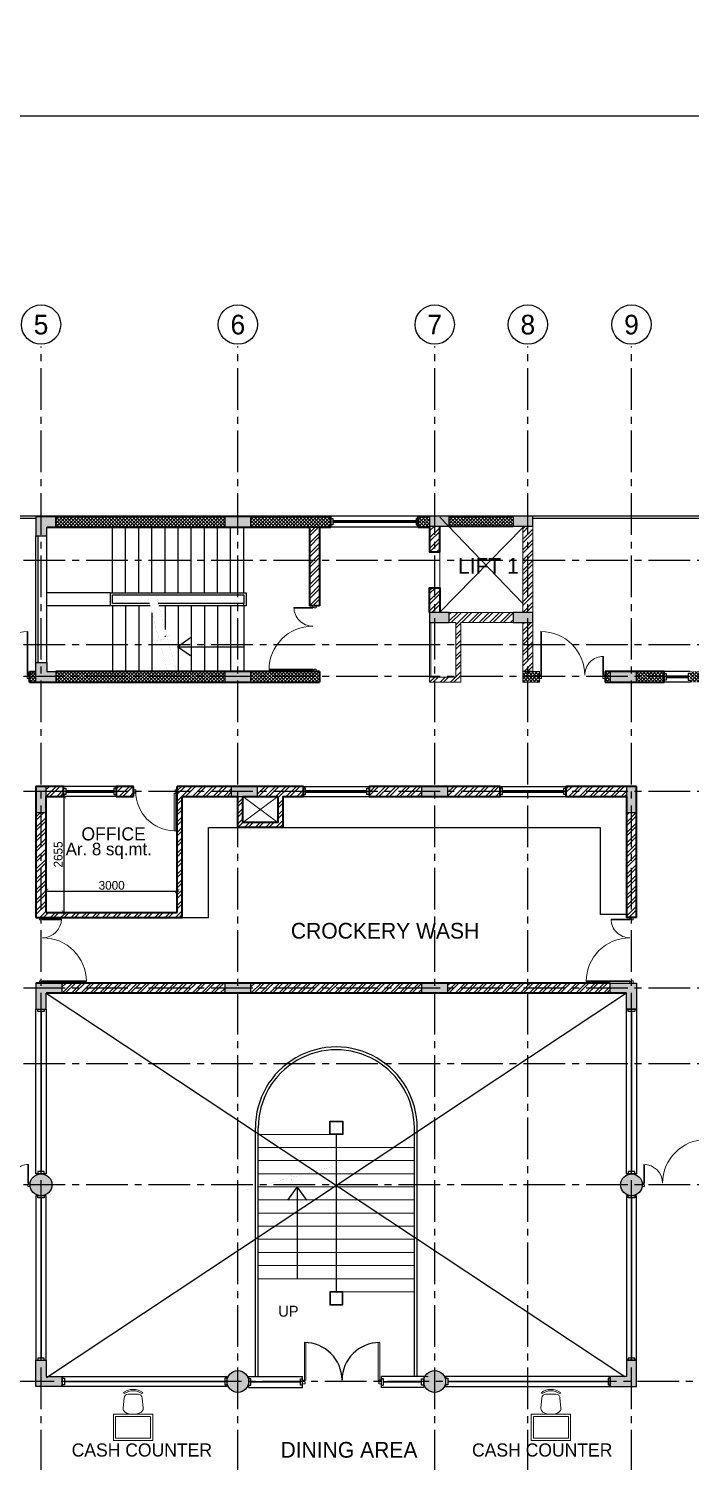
# Model space of a CAD drawing. Header units: millimetres. Extents: x -276609 to 1081398, y -453808 to 472098.
# Drawn here: x 340181 to 355309, y 84526 to 117301 of the extents above; entities that cross this region are included whole.
import ezdxf
from ezdxf.enums import TextEntityAlignment as Align

# ---------------------------------------------------------------- set-up
doc = ezdxf.new("R2010")
doc.units = ezdxf.units.MM
doc.header["$MEASUREMENT"] = 0
for name, pattern in [('CENTER2', [28.575, 19.05, -3.175, 3.175, -3.175]), ('DASHED2', [0.375, 0.25, -0.125]), ('HIDDEN', [0.375, 0.25, -0.125]), ('Overhead', [3.96875, 2.38125, -1.5875])]:
    doc.linetypes.add(name, pattern=pattern)
for name, color, linetype in [('A-Anno Tags', 6, 'Continuous'), ('A-Elevation', 4, 'Continuous'), ('A-Railing', 4, 'Continuous'), ('A-Steps', 3, 'Continuous'), ('A-Wall Patt', 8, 'Continuous'), ('A-Window', 4, 'Continuous'), ('Anno_Frames', 7, 'Continuous'), ('Anno_Labels', 7, 'Continuous'), ('AREA', 7, 'Continuous'), ('Dimension', 7, 'Continuous'), ('S-Conc Patt', 9, 'Continuous'), ('text', 252, 'Continuous')]:
    doc.layers.add(name, color=color, linetype=linetype)
doc.layers.add('A-Anno-Grid Lines', color=7, linetype='Continuous', true_color=0xbbc3bd)
for name, color, linetype, lineweight in [('A-BEAM-1-8', 8, 'HIDDEN', 9), ('A-Detail Lines', 241, 'Continuous', 25), ('A-DETL-LLIN', 3, 'Continuous', 9), ('A-Door', 4, 'Continuous', 9), ('A-FLOR-STRS', 2, 'Continuous', 9), ('A-SECT-MBND', 5, 'Overhead', 9), ('A-Wall Sec', 1, 'Continuous', 20), ('S-Concrete', 40, 'Continuous', 25), ('STAIR', 3, 'Continuous', 9)]:
    doc.layers.add(name, color=color, linetype=linetype, lineweight=lineweight)
doc.layers.add('I-Furniture', color=7, linetype='Continuous', lineweight=20, true_color=0xb35900)
doc.styles.get("Standard").update_dxf_attribs({"font": ''})
doc.styles.get('Standard').set_extended_font_data('Gill Sans MT')
doc.dimstyles.new('IIITD_WD_M @ 100', dxfattribs={"dimscale": 100, "dimtxt": 1, "dimasz": 1, "dimexe": 0.5, "dimexo": 0.25, "dimgap": 0.3, "dimtad": 1, "dimdec": 0, "dimrnd": 1, "dimzin": 0, "dimdsep": 46, "dimtxsty": 'Standard', "dimblk": 'ARCHTICK', "dimcen": 0.2, "dimdle": 0.3, "dimclrd": 256, "dimclre": 256, "dimclrt": 256, "dimadec": 0, "dimazin": 0, "dimtfac": 1, "dimtdec": 0, "dimtofl": 0, "dimtmove": 0, "dimatfit": 0, "dimfxl": 0.5, "dimfxlon": 1, "dimtolj": 1, "dimtzin": 0, "dimlwd": -1, "dimlwe": -1, "dimarcsym": 0})
doc.dimstyles.get("Standard").update_dxf_attribs({"dimtxt": 0.18, "dimasz": 0.18, "dimexe": 0.18, "dimexo": 0.0625, "dimgap": 0.09, "dimtad": 0, "dimtih": 1, "dimtoh": 1, "dimdec": 4, "dimzin": 0, "dimdsep": 46, "dimtxsty": 'Standard', "dimcen": 0.09, "dimadec": 0, "dimazin": 0, "dimtfac": 1, "dimtdec": 4, "dimtofl": 0, "dimtmove": 0, "dimatfit": 3, "dimfxl": 1, "dimtolj": 1, "dimtzin": 0, "dimarcsym": 0})

# ---------------------------------------------------------------- blocks, each defined once
blk = doc.blocks.new('Grid Head')
blk.add_circle((0, 0), 3)
at = {"layer": 'Anno_Labels'}
blk.add_attdef('GRID_NAME', text='', height=3, dxfattribs=at).set_placement((0, 0), align=Align.MIDDLE_CENTER)
blk = doc.blocks.new('grd din')
at = {"layer": 'A-Anno-Grid Lines', "linetype": 'CENTER2', "ltscale": 50}
for p, q in [((488814, 133526), (488814, 179267)), ((493314, 133526), (493314, 179267)), ((497814, 133526), (497814, 179267)), ((499944, 133526), (499944, 179267)), ((502314, 133526), (502314, 179267)), ((516514, 174369), (471659, 174369)), ((516514, 172439), (472000, 172439)), ((516514, 171719), (471659, 171719)), ((516514, 169089), (471659, 169089)), ((516514, 164589), (471659, 164589)), ((516514, 162859), (471659, 162859)), ((516514, 160089), (471659, 160089)), ((520545, 155589), (470258, 155589))]:
    blk.add_line(p, q, dxfattribs=at)
at = {"layer": 'Anno_Frames'}
ref = blk.add_blockref('Grid Head', (488814, 179767), dxfattribs=dict(at, xscale=150, yscale=150, zscale=150))
ref.add_attrib('GRID_NAME', '5', dxfattribs={"layer": '0', "height": 450}).set_placement((488814, 179767), align=Align.MIDDLE_CENTER)
ref = blk.add_blockref('Grid Head', (493314, 179767), dxfattribs=dict(at, xscale=150, yscale=150, zscale=150))
ref.add_attrib('GRID_NAME', '6', dxfattribs={"layer": '0', "height": 450}).set_placement((493314, 179767), align=Align.MIDDLE_CENTER)
ref = blk.add_blockref('Grid Head', (497814, 179767), dxfattribs=dict(at, xscale=150, yscale=150, zscale=150))
ref.add_attrib('GRID_NAME', '7', dxfattribs={"layer": '0', "height": 450}).set_placement((497814, 179767), align=Align.MIDDLE_CENTER)
ref = blk.add_blockref('Grid Head', (499944, 179767), dxfattribs=dict(at, xscale=150, yscale=150, zscale=150))
ref.add_attrib('GRID_NAME', '8', dxfattribs={"layer": '0', "height": 450}).set_placement((499944, 179767), align=Align.MIDDLE_CENTER)
ref = blk.add_blockref('Grid Head', (502314, 179767), dxfattribs=dict(at, xscale=150, yscale=150, zscale=150))
ref.add_attrib('GRID_NAME', '9', dxfattribs={"layer": '0', "height": 450}).set_placement((502314, 179767), align=Align.MIDDLE_CENTER)
blk = doc.blocks.new('win 2000 wide')
at = {"layer": 'A-Window', "color": 2, "lineweight": 60}
blk.add_line((499331, 105347), (497431, 105347), dxfattribs=at)
at = {"layer": 'A-Window'}
for points in [[(499381, 105472), (497381, 105472)], [(497381, 105422), (497431, 105422), (497431, 105272), (497381, 105272)], [(499381, 105222), (497381, 105222)], [(499381, 105422), (499331, 105422), (499331, 105272), (499381, 105272)]]:
    blk.add_lwpolyline(points, dxfattribs=at)
blk = doc.blocks.new('Big Door Garbage')
at = {"layer": 'A-Door', "color": 5, "lineweight": 18}
for p, q in [((-12550, 128778), (-12500, 128778)), ((-12550, 128703), (-12550, 128778)), ((-12550, 128703), (-12515, 128703)), ((-12515, 128738), (-12500, 128738)), ((-12515, 128703), (-12515, 128738)), ((-12515, 128703), (-12515, 128273)), ((-12499, 128703), (-12515, 128703)), ((-12500, 128778), (-12500, 128738)), ((-12499, 128703), (-12499, 128273)), ((-11101, 128703), (-11101, 127703)), ((-11101, 128703), (-11085, 128703)), ((-11100, 128778), (-11100, 128738)), ((-11050, 128778), (-11100, 128778)), ((-11085, 128738), (-11100, 128738)), ((-11085, 128703), (-11085, 128738)), ((-11050, 128703), (-11085, 128703)), ((-11085, 128703), (-11085, 127703)), ((-11050, 128703), (-11050, 128778))]:
    blk.add_line(p, q, dxfattribs=at)
at = {"layer": 'A-Door', "lineweight": 18}
for centre, radius, start, end in [((-12515, 128703), 430, 270, 0), ((-11085, 128703), 1000, 180, 270)]:
    blk.add_arc(centre, radius, start, end, dxfattribs=at)
blk = doc.blocks.new('ABL_Door_S - 1000 x 2100-11-3 Second Floor Lvl')
at = {"layer": 'A-Door', "color": 5}
for p, q in [((-500, 38), (-450, 38)), ((-500, -38), (-500, 38)), ((-450, 38), (-450, -3)), ((450, 38), (450, -3)), ((500, 38), (450, 38)), ((500, -38), (500, 38)), ((-500, -38), (-465, -38)), ((-465, -3), (-450, -3)), ((-465, -38), (-465, -3)), ((-430, -38), (-465, -38)), ((465, -3), (450, -3)), ((465, -38), (465, -3)), ((500, -38), (465, -38))]:
    blk.add_line(p, q, dxfattribs=at)
at = {"layer": 'A-Door', "color": 5, "lineweight": 18}
for p, q in [((-465, -38), (-465, -902)), ((-430, -38), (-430, -902)), ((-430, -902), (-465, -902))]:
    blk.add_line(p, q, dxfattribs=at)
at = {"layer": 'A-Door'}
blk.add_arc((-450, -3), 900, 271.2733, 0, dxfattribs=at)
blk = doc.blocks.new('ergrthyjty')
at = {"layer": 'S-Conc Patt'}
for points in [[(485641, 105163), (485191, 105163), (485191, 104713), (485441, 104713), (485441, 104913), (485641, 104913)], [(489506, 105163), (489506, 104913), (490106, 104913), (490106, 105163)], [(494191, 105163), (494191, 104933), (494641, 104933), (494641, 105163)], [(496101, 105163), (496101, 104933), (496551, 104933), (496551, 105163)], [(494191, 102963), (494191, 102733), (494641, 102733), (494641, 102963)], [(496101, 102963), (496101, 102733), (496551, 102733), (496551, 102963)], [(485641, 101363), (485191, 101363), (485191, 101813), (485441, 101813), (485441, 101613), (485641, 101613)], [(489506, 101613), (489506, 101363), (490106, 101363), (490106, 101613)], [(498321, 101613), (498321, 101363), (498921, 101363), (498921, 101613)], [(485421, 98983), (485191, 98983), (485191, 98383), (485421, 98383)], [(489656, 98983), (489656, 98753), (490256, 98753), (490256, 98983)], [(494006, 98983), (494006, 98753), (494606, 98753), (494606, 98983)], [(498921, 98983), (498691, 98983), (498691, 98383), (498921, 98383)], [(485191, 94483), (485191, 93883), (485421, 93883), (485421, 94253), (485791, 94253), (485791, 94483)], [(489506, 94483), (489506, 94253), (490106, 94253), (490106, 94483)], [(494006, 94483), (494006, 94253), (494606, 94253), (494606, 94483)], [(498321, 94483), (498321, 94253), (498691, 94253), (498691, 93883), (498921, 93883), (498921, 94483)], [(485556, 89868, 1), (485056, 89868, 1)], [(499056, 89868, 1), (498556, 89868, 1)], [(485791, 85253), (485791, 85483), (485421, 85483), (485421, 85853), (485191, 85853), (485191, 85253)], [(490056, 85368, 1), (489556, 85368, 1)], [(494556, 85368, 1), (494056, 85368, 1)], [(498921, 85253), (498921, 85853), (498691, 85853), (498691, 85483), (498321, 85483), (498321, 85253)]]:
    blk.add_hatch(color=8, dxfattribs=at).paths.add_polyline_path(points)
at = {"layer": 'S-Concrete'}
for points in [[(485641, 105163), (485191, 105163), (485191, 104713), (485441, 104713), (485441, 104913), (485641, 104913), (485641, 105163)], [(485641, 101363), (485191, 101363), (485191, 101813), (485441, 101813), (485441, 101613), (485641, 101613), (485641, 101363)]]:
    blk.add_lwpolyline(points, dxfattribs=at)
for points in [[(489506, 105163), (489506, 104913), (490106, 104913), (490106, 105163)], [(494191, 105163), (494191, 104933), (494641, 104933), (494641, 105163)], [(496101, 105163), (496101, 104933), (496551, 104933), (496551, 105163)], [(494191, 102963), (494191, 102733), (494641, 102733), (494641, 102963)], [(496101, 102963), (496101, 102733), (496551, 102733), (496551, 102963)], [(489506, 101613), (489506, 101363), (490106, 101363), (490106, 101613)], [(498321, 101613), (498321, 101363), (498921, 101363), (498921, 101613)], [(485421, 98983), (485191, 98983), (485191, 98383), (485421, 98383)], [(489656, 98983), (489656, 98753), (490256, 98753), (490256, 98983)], [(494006, 98983), (494006, 98753), (494606, 98753), (494606, 98983)], [(498921, 98983), (498691, 98983), (498691, 98383), (498921, 98383)], [(485791, 94483), (485191, 94483), (485191, 93883), (485421, 93883), (485421, 94253), (485791, 94253)], [(489506, 94483), (489506, 94253), (490106, 94253), (490106, 94483)], [(494006, 94483), (494006, 94253), (494606, 94253), (494606, 94483)], [(498321, 94483), (498921, 94483), (498921, 93883), (498691, 93883), (498691, 94253), (498321, 94253)], [(485791, 85253), (485191, 85253), (485191, 85853), (485421, 85853), (485421, 85483), (485791, 85483)], [(498321, 85253), (498921, 85253), (498921, 85853), (498691, 85853), (498691, 85483), (498321, 85483)]]:
    blk.add_lwpolyline(points, close=True, dxfattribs=at)
for centre in [(485306, 89868), (498806, 89868), (489806, 85368), (494306, 85368)]:
    blk.add_circle(centre, 250, dxfattribs=at)
blk = doc.blocks.new('din w1')
at = {"layer": 'A-Window', "color": 2, "lineweight": 60}
blk.add_line((476279, 163779), (476779, 163779), dxfattribs=at)
at = {"layer": 'A-Window'}
for points in [[(476229, 163904), (476829, 163904)], [(476229, 163704), (476279, 163704), (476279, 163854), (476229, 163854)], [(476229, 163654), (476829, 163654)], [(476829, 163704), (476779, 163704), (476779, 163854), (476829, 163854)]]:
    blk.add_lwpolyline(points, dxfattribs=at)
blk = doc.blocks.new('trhyj')
at = {"layer": 'A-Window', "color": 2, "lineweight": 30}
blk.add_line((485306, 93833), (485306, 90168), dxfattribs=at)
at = {"layer": 'A-Window'}
blk.add_lwpolyline([(485191, 90118), (485191, 93883), (485421, 93883), (485421, 90118), (485191, 90118)], close=True, dxfattribs=at)
for points in [[(485381, 93883), (485381, 93833), (485231, 93833), (485231, 93883)], [(485381, 90118), (485381, 90168), (485231, 90168), (485231, 90118)]]:
    blk.add_lwpolyline(points, dxfattribs=at)
blk = doc.blocks.new('chair1')
at = {"layer": 'I-Furniture'}
for p, q in [((-320, 228), (-84, 207)), ((1, 115), (1, -115)), ((16, 201), (42, 219)), ((-320, -228), (-84, -207)), ((16, -201), (42, -219))]:
    blk.add_line(p, q, dxfattribs=at)
for centre, radius, start, end in [((-108, 0), 351, 148.407, 211.593), ((-328, 135), 92.9, 85.0303, 148.407), ((-92, 115), 92.9, 0, 85.0303), ((-278, 0), 356, 325.6197, 34.3803), ((-278, 0), 387, 325.6197, 34.3803), ((-328, -135), 92.9, 211.593, 274.9697), ((-92, -115), 92.9, 274.9697, 0)]:
    blk.add_arc(centre, radius, start, end, dxfattribs=at)
blk = doc.blocks.new('_ArchTick')
at = {"color": 0, "linetype": 'ByBlock', "const_width": 0.15}
blk.add_lwpolyline([(-0.5, -0.5), (0.5, 0.5)], dxfattribs=at)
blk = doc.blocks.new('*D569')
at = {"layer": 'A-Detail Lines', "transparency": 16777216}
for p, q in [((340549, 97572), (343609, 97572)), ((340579, 97522), (340579, 97622)), ((343579, 97522), (343579, 97622))]:
    blk.add_line(p, q, dxfattribs=at)
at = {"layer": 'A-Detail Lines', "transparency": 16777216, "xscale": 100, "yscale": 100, "zscale": 100, "rotation": 180}
blk.add_blockref('_ArchTick', (340579, 97572), dxfattribs=at)
at = {"layer": 'A-Detail Lines', "transparency": 16777216, "xscale": 100, "yscale": 100, "zscale": 100}
blk.add_blockref('_ArchTick', (343579, 97572), dxfattribs=at)
at = {"layer": 'A-Detail Lines', "transparency": 16777216, "insert": (342079, 97702), "char_height": 200, "attachment_point": 5}
blk.add_mtext('\\A1;3000', dxfattribs=at)
blk = doc.blocks.new('*D570')
at = {"layer": 'A-Detail Lines', "transparency": 16777216}
for p, q in [((340937, 99738), (341037, 99738)), ((340987, 99768), (340987, 97053)), ((340937, 97083), (341037, 97083))]:
    blk.add_line(p, q, dxfattribs=at)
at = {"layer": 'A-Detail Lines', "transparency": 16777216, "xscale": 100, "yscale": 100, "zscale": 100}
for p, rotation in [((340987, 99738), 90), ((340987, 97083), 270)]:
    blk.add_blockref('_ArchTick', p, dxfattribs=dict(at, rotation=rotation))
at = {"layer": 'A-Detail Lines', "transparency": 16777216, "insert": (340857, 98410), "char_height": 200, "attachment_point": 5, "rotation": 90}
blk.add_mtext('\\A1;2655', dxfattribs=at)
blk = doc.blocks.new('*D675')
at = {"layer": 'A-Detail Lines'}
for p, q in [((338004, 412783), (337904, 412783)), ((337954, 412813), (337954, 411253)), ((338004, 411283), (337904, 411283)), ((490332, 36500), (499162, 36500)), ((490362, 36550), (490362, 36450)), ((499132, 36550), (499132, 36450))]:
    blk.add_line(p, q, dxfattribs=at)
at = {"layer": 'A-Detail Lines', "xscale": 100, "yscale": 100, "zscale": 100}
for p, rotation in [((337954, 412783), 90), ((337954, 411283), 270), ((490362, 36500), 180)]:
    blk.add_blockref('_ArchTick', p, dxfattribs=dict(at, rotation=rotation))
blk.add_blockref('_ArchTick', (499132, 36500), dxfattribs=at)
at = {"layer": 'A-Detail Lines', "insert": (337873, 412033), "char_height": 100, "attachment_point": 5, "rotation": 90}
blk.add_mtext('\\A1;1500', dxfattribs=at)
at = {"layer": 'A-Detail Lines', "insert": (494747, 36632), "char_height": 200, "attachment_point": 5}
blk.add_mtext('\\A1;8770', dxfattribs=at)

msp = doc.modelspace()

# ---------------------------------------------------------------- hatches: boundary and pattern name
at = {"layer": 'A-Wall Patt'}
h = msp.add_hatch(dxfattribs=at)
h.set_pattern_fill('ANSI37', color=256, scale=450, style=0)
h.set_pattern_definition([(45, (340798.85, 105897.75), (-39.77476, 39.77476), []), (135, (340798.85, 105897.75), (-39.77476, -39.77476), [])])
h.paths.add_polyline_path([(344663.9, 106147.7), (340798.9, 106147.7), (340798.9, 105897.7), (344663.9, 105897.7)])
h.paths.add_polyline_path([(347088.9, 106147.7), (345263.9, 106147.7), (345263.9, 105897.7), (346598.9, 105897.7), (346828.9, 105897.7), (347088.9, 105897.7)])
h = msp.add_hatch(dxfattribs=at)
h.set_pattern_fill('ANSI32', color=256, scale=450, angle=360, style=0)
h.set_pattern_definition([(45, (346598.85, 104097.75), (-119.324, 119.324), []), (45, (346678.4, 104097.75), (-119.324, 119.324), [])])
h.paths.add_polyline_path([(346828.9, 105897.7), (346598.9, 105897.7), (346598.9, 104097.7), (346828.9, 104097.7)])
h = msp.add_hatch(dxfattribs=at)
h.set_pattern_fill('ANSI37', color=256, scale=450, style=0)
h.set_pattern_definition([(45, (349088.85, 105897.75), (-39.7748, 39.7748), []), (135, (349088.85, 105897.75), (-39.7748, -39.7748), [])])
h.paths.add_polyline_path([(349348.9, 106147.7), (349088.9, 106147.7), (349088.9, 105897.7), (349348.9, 105897.7), (349348.9, 105917.7)])
h.paths.add_polyline_path([(351258.9, 106147.7), (349798.9, 106147.7), (349798.9, 105917.7), (351258.9, 105917.7)])
h = msp.add_hatch(dxfattribs=at)
h.set_pattern_fill('ANSI32', color=256, scale=450, style=0)
h.set_pattern_definition([(45, (349486.27, 104355.64), (-119.324, 119.324), []), (45, (349565.82, 104355.64), (-119.324, 119.324), [])])
h.paths.add_polyline_path([(349578.9, 104511.1), (349348.9, 104511.1), (349348.9, 103947.7), (349578.9, 103947.7)])
h.paths.add_polyline_path([(349578.9, 105917.7), (349348.9, 105917.7), (349348.9, 105334.4), (349578.9, 105334.4)])
h = msp.add_hatch(dxfattribs=at)
h.set_pattern_fill('ANSI32', color=256, scale=450, style=0)
h.set_pattern_definition([(45, (351478.85, 103947.75), (-119.324, 119.324), []), (45, (351558.4, 103947.75), (-119.324, 119.324), [])])
h.paths.add_polyline_path([(351708.9, 105909.4), (351708.9, 105917.7), (351478.9, 105917.7), (351478.9, 103947.7), (351708.9, 103947.7), (351708.9, 104998)])
h = msp.add_hatch(dxfattribs=at)
h.set_pattern_fill('ANSI32', color=256, scale=450, style=0)
h.set_pattern_definition([(45, (349348.85, 102347.75), (-119.324, 119.324), []), (45, (349428.4, 102347.75), (-119.324, 119.324), [])])
h.paths.add_polyline_path([(351258.9, 103947.7), (349798.9, 103947.7), (349798.9, 103717.7), (349948.9, 103717.7), (349948.9, 102462.7), (349348.9, 102462.7), (349348.9, 102347.7), (350063.9, 102347.7), (350063.9, 103717.7), (351258.9, 103717.7)])
h.paths.add_polyline_path([(351478.9, 102597.7), (351708.9, 102597.7), (351708.9, 103717.7), (351478.9, 103717.7)])
h = msp.add_hatch(dxfattribs=at)
h.set_pattern_fill('ANSI37', color=256, scale=450, style=0)
h.set_pattern_definition([(45, (341276.23, 102536.5), (-39.77476, 39.77476), []), (135, (341276.23, 102536.5), (-39.77476, -39.77476), [])])
h.paths.add_polyline_path([(340798.9, 102597.7), (340798.9, 102347.7), (344663.9, 102347.7), (344663.9, 102597.7)])
h.paths.add_polyline_path([(346828.9, 102597.7), (345263.9, 102597.7), (345263.9, 102347.7), (346828.9, 102347.7)])
h.paths.add_polyline_path([(340348.9, 102597.7), (340198.9, 102597.7), (340198.9, 102347.7), (340348.9, 102347.7)])
h = msp.add_hatch(dxfattribs=at)
h.set_pattern_fill('ANSI37', color=256, scale=450, style=0)
h.set_pattern_definition([(45, (-144842.344, 985.06), (-39.7747564, 39.7747564), []), (135, (-144842.344, 985.06), (-39.7747564, -39.7747564), [])])
h.paths.add_polyline_path([(351708.9, 102597.7), (351478.9, 102597.7), (351478.9, 102347.7), (351708.9, 102347.7)])
h.paths.add_polyline_path([(353478.9, 102597.7), (353358.9, 102597.7), (353358.9, 102347.7), (353478.9, 102347.7)])
h.paths.add_polyline_path([(351858.9, 102597.7), (351708.9, 102597.7), (351708.9, 102347.7), (351858.9, 102347.7)])
h.paths.add_polyline_path([(355308.9, 102347.7), (357108.9, 102347.7), (357108.9, 102597.7), (355308.9, 102597.7)])
h.paths.add_polyline_path([(357708.9, 102347.7), (358163.9, 102347.7), (358163.9, 102597.7), (357708.9, 102597.7)])
h.paths.add_polyline_path([(358763.9, 102347.7), (359508.9, 102347.7), (359508.9, 102597.7), (358763.9, 102597.7)])
h.paths.add_polyline_path([(360108.9, 102347.7), (361908.9, 102347.7), (361908.9, 102597.7), (360108.9, 102597.7)])
h.paths.add_polyline_path([(362508.9, 102347.7), (362628.9, 102347.7), (362628.9, 102597.7), (362508.9, 102597.7)])
h.paths.add_polyline_path([(354078.9, 102597.7), (354078.9, 102472.7), (354078.9, 102347.7), (354708.9, 102347.7), (354708.9, 102597.7)])
h = msp.add_hatch(dxfattribs=at)
h.set_pattern_fill('ANSI32', color=256, scale=450, style=0)
h.set_pattern_definition([(45, (343643.64, 97309.5), (-119.324, 119.324), []), (45, (343723.19, 97309.5), (-119.324, 119.324), [])])
h.paths.add_polyline_path([(343693.9, 97516.9), (343578.9, 97516.9), (343578.9, 97082.7), (340578.9, 97082.7), (340578.9, 97516.9), (340348.9, 97516.9), (340348.9, 96967.7), (343693.9, 96967.7)])
h.paths.add_polyline_path([(342578.9, 99967.7), (342178.9, 99967.7), (342178.9, 99737.7), (342578.9, 99737.7)], flags=17)
h.paths.add_polyline_path([(340978.9, 99967.7), (340578.9, 99967.7), (340578.9, 99737.7), (340978.9, 99737.7)], flags=17)
h.paths.add_polyline_path([(345078.9, 99737.7), (344963.9, 99737.7), (344963.9, 99022.7), (345993.9, 99022.7), (345993.9, 99737.7), (345878.9, 99737.7), (345878.9, 99137.7), (345078.9, 99137.7)])
h.paths.add_polyline_path([(345413.9, 99967.7), (345413.9, 99737.7), (346463.9, 99737.7), (346463.9, 99967.7)])
h.paths.add_polyline_path([(340348.9, 97516.9), (340578.9, 97516.9), (340578.9, 99367.7), (340348.9, 99367.7)])
h.paths.add_polyline_path([(343578.9, 97516.9), (343693.9, 97516.9), (343693.9, 99737.7), (344813.9, 99737.7), (344813.9, 99967.7), (343578.9, 99967.7)])
h = msp.add_hatch(dxfattribs=at)
h.set_pattern_fill('ANSI32', color=256, scale=450, style=0)
h.set_pattern_definition([(45, (348349.41, 99737.75), (-119.324, 119.324), []), (45, (348428.96, 99737.75), (-119.324, 119.324), [])])
h.paths.add_polyline_path([(348349.4, 99967.7), (347963.9, 99967.7), (347963.9, 99737.7), (348349.4, 99737.7)])
h.paths.add_polyline_path([(349163.9, 99967.7), (348349.4, 99967.7), (348349.4, 99737.7), (349163.9, 99737.7)])
h = msp.add_hatch(dxfattribs=at)
h.set_pattern_fill('ANSI32', color=256, scale=450, style=0)
h.set_pattern_definition([(45, (349763.85, 96967.75), (-119.324, 119.324), []), (45, (349843.4, 96967.75), (-119.324, 119.324), [])])
h.paths.add_polyline_path([(354078.9, 99367.7), (353848.9, 99367.7), (353848.9, 96967.7), (354078.9, 96967.7)])
h.paths.add_polyline_path([(353848.9, 99967.7), (352463.9, 99967.7), (352463.9, 99737.7), (353848.9, 99737.7)])
h.paths.add_polyline_path([(350963.9, 99967.7), (349763.9, 99967.7), (349763.9, 99737.7), (350963.9, 99737.7)])
h = msp.add_hatch(dxfattribs=at)
h.set_pattern_fill('ANSI32', color=256, scale=400, style=0)
h.set_pattern_definition([(45, (340948.85, 95237.75), (-106.066, 106.066), []), (45, (341019.56, 95237.75), (-106.066, 106.066), [])])
h.paths.add_polyline_path([(344663.9, 95467.7), (340948.9, 95467.7), (340948.9, 95237.7), (344663.9, 95237.7)])
h = msp.add_hatch(dxfattribs=at)
h.set_pattern_fill('ANSI32', color=256, scale=400, style=0)
h.set_pattern_definition([(45, (345263.85, 95237.75), (-106.066, 106.066), []), (45, (345334.56, 95237.75), (-106.066, 106.066), [])])
h.paths.add_polyline_path([(353478.9, 95467.7), (349763.9, 95467.7), (349763.9, 95237.7), (353478.9, 95237.7)])
h.paths.add_polyline_path([(349163.9, 95467.7), (348349.4, 95467.7), (348349.4, 95237.7), (349163.9, 95237.7)])
h.paths.add_polyline_path([(348349.4, 95467.7), (345263.9, 95467.7), (345263.9, 95237.7), (348349.4, 95237.7)])

# ---------------------------------------------------------------- linework, layer by layer
at = {"layer": 'A-Anno Tags'}
msp.add_line((346598.9, 105897.7), (346828.9, 105897.7), dxfattribs=at)
at = {"layer": 'A-BEAM-1-8', "linetype": 'Continuous', "ltscale": 500}
for p, q in [((345878.9, 99737.7), (345078.9, 99137.7)), ((345078.9, 99737.7), (345878.9, 99137.7))]:
    msp.add_line(p, q, dxfattribs=at)
at = {"layer": 'A-Detail Lines'}
for p, q in [((351483.9, 105897.7), (349573.9, 103947.7)), ((349578.9, 106124.8), (351473.9, 104154.8))]:
    msp.add_line(p, q, dxfattribs=at)
at = {"layer": 'A-Detail Lines', "linetype": 'Continuous', "ltscale": 500}
for p, q in [((340578.9, 95237.7), (353813.9, 86467.7)), ((353848.9, 95237.7), (340590.8, 86437))]:
    msp.add_line(p, q, dxfattribs=at)
at = {"layer": 'A-DETL-LLIN'}
msp.add_line((349578.9, 104522.7), (349578.9, 105322.7), dxfattribs=at)
at = {"layer": 'A-Door'}
for p, q in [((349348.9, 102462.7), (349348.9, 103717.7)), ((349378.9, 102462.7), (349378.9, 103717.7))]:
    msp.add_line(p, q, dxfattribs=at)
at = {"layer": 'A-Door', "color": 5, "lineweight": 18}
for p, q in [((346484.5, 86383.2), (346484.5, 87244.3)), ((346519.5, 86383.2), (346519.5, 87243.6)), ((348171.7, 86383.2), (348171.7, 87243.6)), ((348206.7, 86383.2), (348206.7, 87244.3)), ((346445.6, 86383.2), (346484.5, 86383.2)), ((346445.6, 86383.2), (346445.6, 86299.9)), ((346445.6, 86299.9), (346501.2, 86299.9)), ((346484.5, 86383.2), (346484.5, 86344.3)), ((346519.5, 86383.2), (346484.5, 86383.2)), ((346484.5, 86344.3), (346501.2, 86344.3)), ((346501.2, 86299.9), (346501.2, 86344.3)), ((348171.7, 86383.2), (348206.7, 86383.2)), ((348206.7, 86344.3), (348190.1, 86344.3)), ((348190.1, 86299.9), (348190.1, 86344.3)), ((348245.6, 86299.9), (348190.1, 86299.9)), ((348206.7, 86383.2), (348206.7, 86344.3)), ((348245.6, 86383.2), (348206.7, 86383.2)), ((348245.6, 86383.2), (348245.6, 86299.9)), ((348245.6, 86383.2), (348245.6, 86299.9))]:
    msp.add_line(p, q, dxfattribs=at)
at = {"layer": 'A-Elevation'}
for p, q in [((344293.9, 96967.7), (344293.9, 99022.7)), ((344293.9, 99022.7), (353248.9, 99022.7)), ((353248.9, 99022.7), (353248.9, 97037.7)), ((353848.9, 97037.7), (353248.9, 97037.7)), ((343693.9, 96967.7), (344293.9, 96967.7)), ((345363.9, 86463.5), (345363.9, 92155.1)), ((345428.9, 86463.5), (345428.9, 92152.1)), ((348998.8, 86463.5), (348998.8, 92158.1)), ((349063.8, 86463.5), (349063.8, 92155.1))]:
    msp.add_line(p, q, dxfattribs=at)
for centre, radius, start, end in [((347213.9, 92155.1), 1850, 359.99985, 180.00015), ((347213.9, 92155.1), 1785, 0, 180.0963), ((346484.5, 86383.2), 861.1, 0, 90), ((348206.7, 86383.2), 861.1, 90, 180)]:
    msp.add_arc(centre, radius, start, end, dxfattribs=at)
at = {"layer": 'A-FLOR-STRS'}
for p, q in [((344788.5, 102597.7), (344788.3, 102598)), ((344813.9, 102598), (344813.9, 102597.7))]:
    msp.add_line(p, q, dxfattribs=at)
at = {"layer": 'A-Railing'}
for p, q in [((340348.9, 106147.7), (331348.9, 106147.7)), ((340348.9, 106097.7), (331398.9, 106097.7)), ((363078.9, 106147.7), (351708.9, 106147.7)), ((363028.5, 106097.7), (351708.9, 106097.7)), ((340348.9, 102797.7), (340348.9, 105697.7)), ((340398.9, 102797.7), (340398.9, 105697.7))]:
    msp.add_line(p, q, dxfattribs=at)
for points in [[(342956.9, 104097.7), (342048.9, 104097.7), (342048.9, 104397.7), (345150.3, 104397.7), (345150.3, 104097.7)], [(342943.6, 104147.7), (342098.9, 104147.7), (342098.9, 104347.7), (345100.3, 104347.7), (345100.3, 104147.7)], [(345100.3, 104097.7), (345100.3, 104147.7), (343142.1, 104147.7)], [(345150.3, 104097.7), (343155.4, 104097.7)]]:
    msp.add_lwpolyline(points, dxfattribs=at)
at = {"layer": 'A-SECT-MBND'}
msp.add_line((346348.9, 102597.7), (340798.9, 102597.7), dxfattribs=at)
at = {"layer": 'A-Steps'}
for p, q in [((342098.9, 104397.7), (342098.9, 105897.7)), ((342398.9, 104397.7), (342398.9, 105897.7)), ((342698.9, 104397.7), (342698.9, 105897.7)), ((342998.9, 104397.7), (342998.9, 105897.7)), ((343298.9, 104397.7), (343298.9, 105897.7)), ((343598.9, 104397.7), (343598.9, 105897.7)), ((343898.9, 104397.7), (343898.9, 105897.7)), ((344198.9, 104397.7), (344198.9, 105897.7)), ((344498.9, 104397.7), (344498.9, 105897.7)), ((344798.9, 104397.7), (344798.9, 105897.7)), ((345098.9, 104397.7), (345098.9, 105897.7)), ((340598.9, 102797.7), (340598.9, 105697.7)), ((342048.9, 104397.7), (340598.9, 104397.7)), ((342048.9, 104097.7), (340598.9, 104097.7)), ((342098.9, 104097.7), (342098.9, 102597.7)), ((342398.9, 104097.7), (342398.9, 102597.7)), ((342698.9, 104097.7), (342698.9, 102597.7)), ((342998.9, 103940.3), (342998.9, 102597.7)), ((343298.9, 104097.7), (343298.9, 103558.7)), ((343598.9, 104097.7), (343598.9, 102597.7)), ((343898.9, 104097.7), (343898.9, 102597.7)), ((344198.9, 104097.7), (344198.9, 102597.7)), ((344498.9, 104097.7), (344498.9, 102597.7)), ((344798.9, 104097.7), (344798.9, 102597.7)), ((345098.9, 104097.7), (345098.9, 102597.7))]:
    msp.add_line(p, q, dxfattribs=at)
at = {"layer": 'A-Steps', "linetype": 'DASHED2', "ltscale": 1000}
msp.add_line((343298.9, 103408.3), (343298.9, 103390.5), dxfattribs=at)
at = {"layer": 'A-Steps', "const_width": 1}
for points in [[(342913.2, 104262.2), (343157, 103346), (343085.5, 103296.8), (343255.1, 103333.7), (343174.8, 103279.5), (343395.5, 102478.1)], [(343088.8, 104347.7), (343332.7, 103431.6), (343261.2, 103382.4), (343430.8, 103419.3), (343350.4, 103365.1), (343571.1, 102563.7)]]:
    msp.add_lwpolyline(points, dxfattribs=at)
at = {"layer": 'A-Wall Patt'}
msp.add_line((351708.9, 102597.7), (351478.9, 102597.7), dxfattribs=at)
at = {"layer": 'A-Wall Sec', "lineweight": 35}
for p, q in [((340348.9, 106147.7), (347088.9, 106147.7)), ((340598.9, 105897.7), (346598.9, 105897.7)), ((346598.9, 105897.7), (346598.9, 104097.7)), ((346828.9, 105897.7), (347088.9, 105897.7)), ((346828.9, 105897.7), (346828.9, 104097.7)), ((347088.9, 105897.7), (347088.9, 106147.7)), ((349088.9, 106147.7), (349348.9, 106147.7)), ((349088.9, 105897.7), (349088.9, 106147.7)), ((349088.9, 105897.7), (349348.9, 105897.7)), ((346828.9, 104097.7), (346598.9, 104097.7)), ((340198.9, 102347.7), (340198.9, 102597.7)), ((340198.9, 102597.7), (340348.9, 102597.7)), ((346828.9, 102597.7), (340798.9, 102597.7)), ((346828.9, 102597.7), (346828.9, 102347.7)), ((353478.9, 102597.7), (353358.9, 102597.7)), ((353358.9, 102597.7), (353358.9, 102347.7)), ((354708.9, 102597.7), (353478.9, 102597.7)), ((354708.9, 102347.7), (354708.9, 102597.7)), ((340198.9, 102347.7), (340348.9, 102347.7)), ((340348.9, 102347.7), (346828.9, 102347.7)), ((353358.9, 102347.7), (353478.9, 102347.7)), ((353478.9, 102347.7), (354708.9, 102347.7)), ((340348.9, 99967.7), (340348.9, 96967.7)), ((340978.9, 99967.7), (340348.9, 99967.7)), ((340978.9, 99737.7), (340978.9, 99967.7)), ((342578.9, 99967.7), (342178.9, 99967.7)), ((342178.9, 99967.7), (342178.9, 99737.7)), ((342578.9, 99737.7), (342578.9, 99967.7)), ((343578.9, 97082.7), (343578.9, 99967.7)), ((346463.9, 99967.7), (343578.9, 99967.7)), ((346463.9, 99737.7), (346463.9, 99967.7)), ((350963.9, 99967.7), (347963.9, 99967.7)), ((347963.9, 99967.7), (347963.9, 99737.7)), ((350963.9, 99737.7), (350963.9, 99967.7)), ((354078.9, 99967.7), (352463.9, 99967.7)), ((352463.9, 99967.7), (352463.9, 99737.7)), ((354078.9, 96967.7), (354078.9, 99967.7)), ((340578.9, 97082.7), (340578.9, 99737.7)), ((340578.9, 99737.7), (340978.9, 99737.7)), ((342178.9, 99737.7), (342578.9, 99737.7)), ((343693.9, 96967.7), (343693.9, 99737.7)), ((343693.9, 99737.7), (344963.9, 99737.7)), ((345078.9, 99737.7), (345878.9, 99737.7)), ((345993.9, 99737.7), (346463.9, 99737.7)), ((347963.9, 99737.7), (350963.9, 99737.7)), ((352463.9, 99737.7), (353848.9, 99737.7)), ((353848.9, 99737.7), (353848.9, 96967.7)), ((340578.9, 97082.7), (343578.9, 97082.7)), ((340348.9, 96967.7), (343693.9, 96967.7)), ((354078.9, 96967.7), (353848.9, 96967.7)), ((353478.9, 95467.7), (340348.9, 95467.7)), ((353848.9, 95237.7), (340578.9, 95237.7))]:
    msp.add_line(p, q, dxfattribs=at)
at = {"layer": 'A-Wall Sec'}
for p, q in [((349798.9, 103947.7), (351258.9, 103947.7)), ((349798.9, 103717.7), (349948.9, 103717.7)), ((349948.9, 103717.7), (349948.9, 102462.7)), ((350063.9, 103717.7), (351258.9, 103717.7)), ((350063.9, 103717.7), (350063.9, 102347.7)), ((351478.9, 103717.7), (351478.9, 102347.7)), ((351708.9, 103717.7), (351708.9, 102597.7)), ((351858.9, 102597.7), (351708.9, 102597.7)), ((351858.9, 102597.7), (351858.9, 102347.7)), ((349948.9, 102462.7), (349348.9, 102462.7)), ((349348.9, 102462.7), (349348.9, 102347.7)), ((350063.9, 102347.7), (349348.9, 102347.7)), ((351858.9, 102347.7), (351478.9, 102347.7))]:
    msp.add_line(p, q, dxfattribs=at)
at = {"layer": 'A-Wall Sec', "lineweight": 35}
for points in [[(349348.9, 105917.7), (349348.9, 105334.4), (349578.9, 105334.4), (349578.9, 105917.7)], [(349798.9, 106147.7), (351258.9, 106147.7)], [(349798.9, 105917.7), (351258.9, 105917.7)], [(349348.9, 103947.7), (349348.9, 104511.1), (349578.9, 104511.1), (349578.9, 103947.7)], [(345993.9, 99737.7), (345993.9, 99022.7), (344963.9, 99022.7), (344963.9, 99737.7)], [(345878.9, 99737.7), (345878.9, 99137.7), (345078.9, 99137.7), (345078.9, 99737.7)]]:
    msp.add_lwpolyline(points, dxfattribs=at)
at = {"layer": 'A-Wall Sec'}
for points in [[(351478.9, 103947.7), (351478.9, 105917.7)], [(351708.9, 105238.4), (351708.9, 105917.7)], [(351708.9, 103947.7), (351708.9, 105238.4)]]:
    msp.add_lwpolyline(points, dxfattribs=at)
at = {"layer": 'A-Window', "color": 2, "lineweight": 60}
for p, q in [((342128.9, 99852.7), (341028.9, 99852.7)), ((346513.9, 99852.7), (347913.9, 99852.7)), ((351013.9, 99852.7), (352413.9, 99852.7))]:
    msp.add_line(p, q, dxfattribs=at)
at = {"layer": 'A-Window'}
for p, q in [((345211, 86466.6), (345211, 86216.6)), ((346445.6, 86216.6), (346445.6, 86466.6)), ((348245.6, 86216.6), (348245.6, 86466.6)), ((349213, 86466.6), (349213, 86216.6))]:
    msp.add_line(p, q, dxfattribs=at)
at = {"layer": 'A-Window', "color": 2, "lineweight": 30}
for p, q in [((346395.6, 86341.6), (345261, 86341.6)), ((349163.5, 86341.6), (348295.6, 86341.6))]:
    msp.add_line(p, q, dxfattribs=at)
at = {"layer": 'A-Window'}
for points in [[(342178.9, 99967.7), (340978.9, 99967.7)], [(346463.9, 99967.7), (347963.9, 99967.7)], [(350963.9, 99967.7), (352463.9, 99967.7)], [(340978.9, 99927.7), (341028.9, 99927.7), (341028.9, 99777.7), (340978.9, 99777.7)], [(342178.9, 99737.7), (340978.9, 99737.7)], [(342178.9, 99927.7), (342128.9, 99927.7), (342128.9, 99777.7), (342178.9, 99777.7)], [(346463.9, 99777.7), (346513.9, 99777.7), (346513.9, 99927.7), (346463.9, 99927.7)], [(346463.9, 99737.7), (347963.9, 99737.7)], [(347963.9, 99777.7), (347913.9, 99777.7), (347913.9, 99927.7), (347963.9, 99927.7)], [(350963.9, 99777.7), (351013.9, 99777.7), (351013.9, 99927.7), (350963.9, 99927.7)], [(350963.9, 99737.7), (352463.9, 99737.7)], [(352463.9, 99777.7), (352413.9, 99777.7), (352413.9, 99927.7), (352463.9, 99927.7)], [(345211, 86466.6), (346445.6, 86466.6)], [(345211, 86266.6), (345261, 86266.6), (345261, 86416.6), (345211, 86416.6)], [(345211, 86216.6), (346445.6, 86216.6)], [(346445.6, 86266.6), (346395.6, 86266.6), (346395.6, 86416.6), (346445.6, 86416.6)], [(349213, 86466.6), (348245.6, 86466.6)], [(348245.6, 86266.6), (348295.6, 86266.6), (348295.6, 86416.6), (348245.6, 86416.6)], [(349213, 86216.6), (348245.6, 86216.6)], [(349213.5, 86266.6), (349163.5, 86266.6), (349163.5, 86416.6), (349213.5, 86416.6)]]:
    msp.add_lwpolyline(points, dxfattribs=at)
at = {"layer": 'Dimension'}
msp.add_lwpolyline([(306511, 55906), (306511, 115306), (390511, 115306), (390511, 55906)], close=True, dxfattribs=at)
at = {"layer": 'I-Furniture'}
for points in [[(343019.5, 85003), (343019.5, 85603), (342119.5, 85603), (342119.5, 85003)], [(342969.5, 85053), (342969.5, 85553), (342169.5, 85553), (342169.5, 85053)], [(351671.7, 85003), (351671.7, 85603), (352571.7, 85603), (352571.7, 85003)], [(351721.7, 85053), (351721.7, 85553), (352521.7, 85553), (352521.7, 85053)]]:
    msp.add_lwpolyline(points, close=True, dxfattribs=at)
at = {"layer": 'S-Concrete'}
for points in [[(347063.9, 92005.1), (347063.9, 92305.1), (347363.9, 92305.1), (347363.9, 92005.1)], [(347071.9, 92013.1), (347071.9, 92297.1), (347355.9, 92297.1), (347355.9, 92013.1)], [(347063.9, 88405.1), (347063.9, 88105.1), (347363.9, 88105.1), (347363.9, 88405.1)], [(347071.9, 88397.1), (347071.9, 88113.1), (347355.9, 88113.1), (347355.9, 88397.1)]]:
    msp.add_lwpolyline(points, close=True, dxfattribs=at)
at = {"layer": 'STAIR'}
for p, q in [((345428.9, 92005.1), (347207.9, 92005.1)), ((347207.9, 88405.1), (347207.9, 92005.1)), ((347213.9, 88405.1), (347213.9, 92005.1)), ((347219.9, 88405.1), (347219.9, 92005.1)), ((347207.9, 91705.1), (345428.9, 91705.1)), ((347219.9, 91705.1), (348998.8, 91705.1)), ((347207.9, 91405.1), (345428.9, 91405.1)), ((347219.9, 91405.1), (348998.8, 91405.1)), ((347207.9, 91105.1), (345428.9, 91105.1)), ((347207.9, 90805.1), (345428.9, 90805.1)), ((347219.9, 91105.1), (348998.8, 91105.1)), ((347219.9, 90805.1), (348998.8, 90805.1)), ((347207.9, 90505.1), (345428.9, 90505.1)), ((347219.9, 90505.1), (348998.8, 90505.1)), ((347207.9, 90205.1), (345428.9, 90205.1)), ((347219.9, 90205.1), (348998.8, 90205.1)), ((347207.9, 89905.1), (345428.9, 89905.1)), ((347219.9, 89905.1), (348998.8, 89905.1)), ((347207.9, 89605.1), (345428.9, 89605.1)), ((347219.9, 89605.1), (348998.8, 89605.1)), ((347207.9, 89305.1), (345428.9, 89305.1)), ((347219.9, 89305.1), (348998.8, 89305.1)), ((347207.9, 89005.1), (345428.9, 89005.1)), ((347219.9, 89005.1), (348998.8, 89005.1)), ((347207.9, 88705.1), (345428.9, 88705.1)), ((347219.9, 88705.1), (348998.8, 88705.1)), ((348998.8, 88405.1), (347219.9, 88405.1)), ((348944.9, 86463.5), (349316.5, 86463.5))]:
    msp.add_line(p, q, dxfattribs=at)
at = {"layer": 'STAIR', "const_width": 1}
msp.add_lwpolyline([(347199.6, 91290.7), (346218.1, 91029.4), (346168.8, 91100.9), (346205.7, 90931.3), (346151.6, 91011.6), (345088.1, 90718.7)], dxfattribs=at)

# ---------------------------------------------------------------- block references
at = {"layer": 'A-Anno-Grid Lines'}
msp.add_blockref('grd din', (-148350, -69236.5), dxfattribs=at)
at = {"layer": 'A-Door'}
msp.add_blockref('win 2000 wide', (-150292.4, 675.5), dxfattribs=at)
for p, rotation in [((217973.5, 91547.7), 270), ((340808.9, 231213.1), 180), ((225223.5, 84417.7), 270), ((327663.9, 219590.6), 180)]:
    msp.add_blockref('Big Door Garbage', p, dxfattribs=dict(at, rotation=rotation))
at = {"layer": 'A-Door', "xscale": -1}
for p, rotation in [((351248.9, 231213.1), 180), ((469204.2, 84417.7), 90), ((366758.9, 219590.6), 180)]:
    msp.add_blockref('Big Door Garbage', p, dxfattribs=dict(at, rotation=rotation))
msp.add_blockref('ABL_Door_S - 1000 x 2100-11-3 Second Floor Lvl', (343078.9, 99852.7), dxfattribs=at)
at = {"layer": 'A-Window'}
for name, p, rotation in [('din w1', (831537.7, 266252), 180), ('trhyj', (434831.5, -398953.4), 90)]:
    msp.add_blockref(name, p, dxfattribs=dict(at, rotation=rotation))
for p in [(-144842.3, 985.1), (-131342.3, 985.1)]:
    msp.add_blockref('trhyj', p, dxfattribs=at)
at = {"layer": 'A-Window', "xscale": -1}
for p, rotation in [((-144842.3, 180720.4), 180), ((-131342.3, 180720.4), 180), ((259596.2, -398953.4), 270)]:
    msp.add_blockref('trhyj', p, dxfattribs=dict(at, rotation=rotation))
at = {"layer": 'I-Furniture', "rotation": 90}
msp.add_blockref('chair1', (342569.5, 86061.7), dxfattribs=at)
at = {"layer": 'I-Furniture', "xscale": -1, "rotation": 270}
msp.add_blockref('chair1', (352121.7, 86061.7), dxfattribs=at)
at = {"layer": 'S-Concrete'}
msp.add_blockref('ergrthyjty', (-144842.3, 985.1), dxfattribs=at)

# ---------------------------------------------------------------- texts
at = {"layer": 'A-Anno Tags', "insert": (345887.4, 88085), "char_height": 250, "attachment_point": 1}
msp.add_mtext('{\\fCentury Gothic|b0|i0|c0|p34;UP}', dxfattribs=at)
at = {"layer": 'AREA', "insert": (341027.8, 98677.5), "char_height": 288, "width": 6203.897, "attachment_point": 1}
msp.add_mtext('{\\fCentury Gothic|b0|i0|c0|p34;Ar. 8 sq.mt.}', dxfattribs=at)
at = {"layer": 'text', "width": 7754.871, "attachment_point": 1}
for s, insert, char_height in [('{\\fCentury Gothic|b0|i0|c0|p34;LIFT 1}', (349995.2, 105189.5), 360), ('\\pi3183.7;{\\fCentury Gothic|b0|i0|c0|p34;OFFICE}', (338204, 99030.5), 300), ('\\pi1761.4;{\\fCentury Gothic|b0|i0|c0|p34;CROCKERY WASH}', (344414.8, 96844.3), 360)]:
    msp.add_mtext(s, dxfattribs=dict(at, insert=insert, char_height=char_height))
at = {"layer": 'text'}
for s, insert, char_height, attachment_point in [('{\\fCentury Gothic|b0|i0|c0|p34;CASH COUNTER}', (341164, 84936.5), 300, 1), ('{\\fCentury Gothic|b0|i0|c0|p34;DINING AREA}', (345940.3, 84970), 360, 1), ('{\\fCentury Gothic|b0|i0|c0|p34;CASH COUNTER}', (353527.2, 84936.5), 300, 3)]:
    msp.add_mtext(s, dxfattribs=dict(at, insert=insert, char_height=char_height, attachment_point=attachment_point))

# ---------------------------------------------------------------- dimensions: what is measured, and where the dimension line sits
at = {"layer": 'A-Detail Lines'}
dim = msp.add_linear_dim(base=(337954, 411283.4), p1=(338179.9, 412783.4), p2=(338179.9, 411283.4), angle=90, dimstyle='IIITD_WD_M @ 100', dxfattribs=at)
dim.commit()
dim.dimension.update_dxf_attribs({"geometry": '*D675', "text_midpoint": (337873.1, 412033.4)})
for base, p1, p2, picture, middle in [((499131.9, 36500.2), (490361.9, 37063.9), (499131.9, 37408.9), '*D675', (494746.9, 36632.1)), ((343578.9, 97571.6), (340578.9, 97082.7), (343578.9, 97082.7), '*D569', (342078.9, 97701.6))]:
    dim = msp.add_linear_dim(base=base, p1=p1, p2=p2, dimstyle='IIITD_WD_M @ 100', override={"dimtxt": 2}, dxfattribs=at)
    dim.commit()
    dim.dimension.update_dxf_attribs({"geometry": picture, "text_midpoint": middle})
dim = msp.add_linear_dim(base=(340986.7, 97082.7), p1=(340578.9, 99737.7), p2=(340578.9, 97082.7), angle=90, dimstyle='IIITD_WD_M @ 100', override={"dimtxt": 2}, dxfattribs=at)
dim.commit()
dim.dimension.update_dxf_attribs({"geometry": '*D570', "text_midpoint": (340856.7, 98410.2)})

# ---------------------------------------------------------------- leaders
at = {"layer": 'A-Anno Tags'}
msp.add_leader([(343582, 103162.8), (345082, 103162.8)], dimstyle='Standard', override={"dimasz": 300, "dimgap": 0.09, "dimtad": 0, "dimldrblk": 'Open90'}, dxfattribs=at)
at = {"layer": 'A-Detail Lines'}
msp.add_leader([(346320.8, 90799.8), (346320.8, 88705.1)], dimstyle='Standard', override={"dimasz": 300, "dimldrblk": 'Open90'}, dxfattribs=at)

doc.saveas('drawing.dxf')
